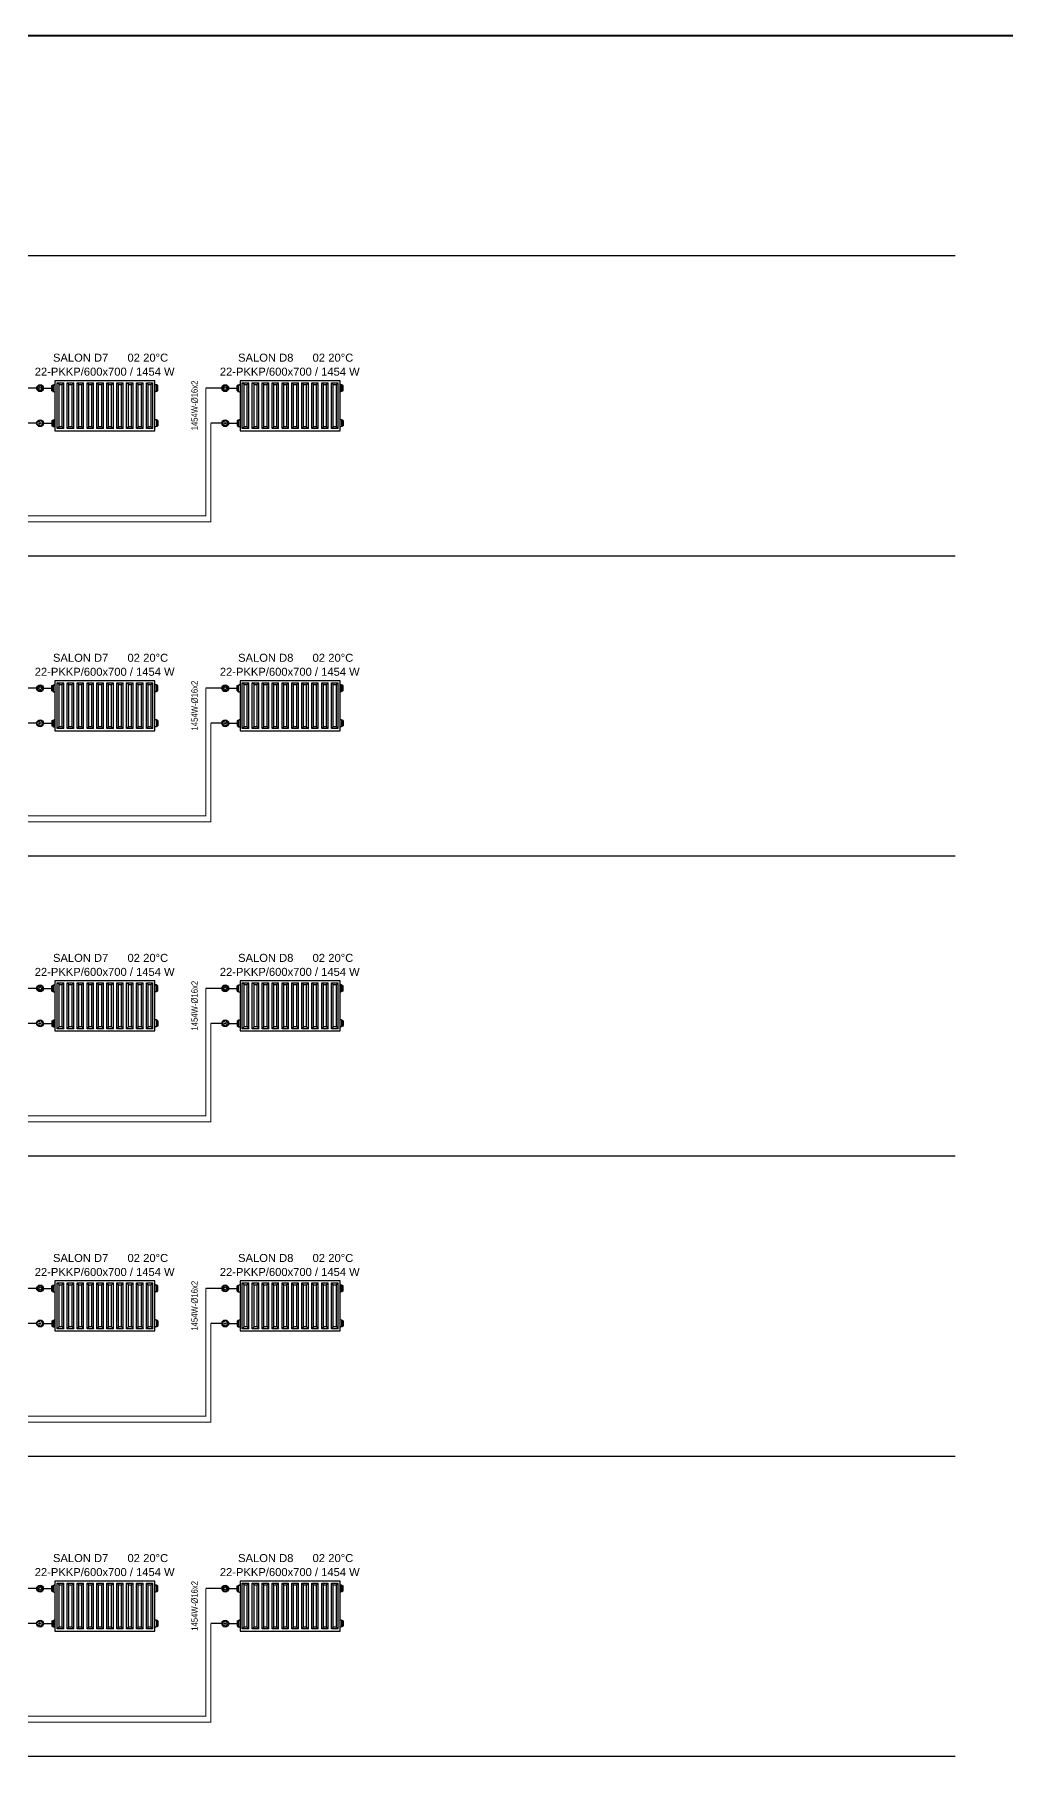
# Model space of a CAD drawing. Header units: centimetres. Extents: x -797 to 10101, y -12981 to 1521.
# Drawn here: x 6480 to 7451, y -3306 to -1579 of the extents above; entities that cross this region are included whole.
import ezdxf
from ezdxf.enums import TextEntityAlignment as Align

# ---------------------------------------------------------------- set-up
doc = ezdxf.new("R2010")
doc.units = ezdxf.units.CM
doc.linetypes.add('DASHED', pattern=[1.524, 1.27, -0.254])
doc.linetypes.add('ISITMA DONUS HATTI', pattern=[1.66, 1.57, -0.02, -0.07])
for name, color, linetype in [('MTY-ISITMA-DONUS-BORU', 30, 'ISITMA DONUS HATTI'), ('MTY-ISITMA-GIDIS-BORU', 10, 'Continuous'), ('MTY-RADYATÖR', 2, 'Continuous'), ('ROTAS-ISITMA-CAP', 41, 'Continuous'), ('ROTAS-ISITMA-DONUS', 30, 'DASHED'), ('ROTAS-ISITMA-GIDIS', 10, 'Continuous'), ('ROTAS-KAT-BANDI', 8, 'Continuous'), ('ROTAS-MASKE', 7, 'Continuous'), ('ROTAS-PAFTA', 7, 'Continuous'), ('ROTAS-RADYATOR', 2, 'Continuous')]:
    doc.layers.add(name, color=color, linetype=linetype)
doc.styles.add('MTYCAPLT', font='arial.ttf', dxfattribs={"width": 0.65, "height": 1})
doc.styles.add('ROTAS', font='arial.ttf')

# ---------------------------------------------------------------- blocks, each defined once
blk = doc.blocks.new('MTY-RADYATOR KOLON')
at = {"layer": 'MTY-ISITMA-DONUS-BORU'}
for p, q in [((11, 22.5), (0, 22.5)), ((17.9, 22.5), (26.3, 22.5))]:
    blk.add_line(p, q, dxfattribs=at)
at = {"layer": 'MTY-ISITMA-GIDIS-BORU'}
for p, q in [((11, 57.5), (-5, 57.5)), ((17.9, 57.5), (26.3, 57.5))]:
    blk.add_line(p, q, dxfattribs=at)
at = {"layer": 'MTY-RADYATÖR', "color": 15}
for p, q in [((11.7, 57.5), (12.5, 57.5)), ((12.3, 58.4), (11.9, 58.5)), ((12.3, 56.6), (11.9, 56.5)), ((12.8, 59.1), (12.5, 59.4)), ((12.8, 55.9), (12.5, 55.6)), ((13.4, 60), (13.6, 59.6)), ((13.4, 55), (13.6, 55.4)), ((14.5, 60.2), (14.5, 59.4)), ((14.5, 54.8), (14.5, 55.6)), ((15.5, 60), (15.3, 59.6)), ((15.5, 55), (15.3, 55.4)), ((16.1, 59.1), (16.4, 59.4)), ((16.1, 55.9), (16.4, 55.6)), ((17.2, 57.5), (16.4, 57.5)), ((16.6, 58.4), (17, 58.5)), ((16.6, 56.6), (17, 56.5)), ((26.3, 60.2), (27.2, 60.2)), ((26.3, 58.8), (26.3, 60.2)), ((26.3, 58.8), (27.2, 58.8)), ((26.3, 56.2), (26.3, 58.8)), ((26.3, 56.2), (27.2, 56.2)), ((26.3, 54.8), (26.3, 56.2)), ((26.3, 54.8), (27.2, 54.8)), ((27.2, 60.2), (27.2, 60.7)), ((27.2, 60.7), (27.8, 60.7)), ((27.2, 58.8), (27.2, 60.2)), ((27.2, 56.2), (27.2, 58.8)), ((27.2, 54.8), (27.2, 56.2)), ((27.2, 54.3), (27.2, 54.8)), ((27.2, 54.3), (27.8, 54.3)), ((27.8, 60.9), (28.8, 61)), ((27.8, 60.7), (27.8, 60.9)), ((27.8, 54.3), (27.8, 60.7)), ((27.8, 54.1), (27.8, 54.3)), ((27.8, 54.1), (28.8, 54)), ((31.6, 17.2), (31.6, 63)), ((31.6, 63), (38.2, 63)), ((33.4, 61.3), (31.6, 63)), ((33.4, 19), (33.4, 61.3)), ((33.4, 61.3), (36.5, 61.3)), ((36.5, 61.3), (38.2, 63)), ((36.5, 19), (36.5, 61.3)), ((38.2, 17.2), (38.2, 63)), ((41.5, 17.2), (41.5, 63)), ((43.3, 61.3), (41.5, 63)), ((41.5, 63), (48.1, 63)), ((43.3, 19), (43.3, 61.3)), ((43.3, 61.3), (46.4, 61.3)), ((46.4, 61.3), (48.1, 63)), ((46.4, 19), (46.4, 61.3)), ((48.1, 17.2), (48.1, 63)), ((51.5, 17.2), (51.5, 63)), ((53.2, 61.3), (51.5, 63)), ((51.5, 63), (58, 63)), ((53.2, 19), (53.2, 61.3)), ((53.2, 61.3), (56.3, 61.3)), ((56.3, 61.3), (58, 63)), ((56.3, 19), (56.3, 61.3)), ((58, 17.2), (58, 63)), ((61.4, 17.2), (61.4, 63)), ((61.4, 63), (67.9, 63)), ((63.1, 61.3), (61.4, 63)), ((63.1, 19), (63.1, 61.3)), ((63.1, 61.3), (66.2, 61.3)), ((66.2, 61.3), (67.9, 63)), ((66.2, 19), (66.2, 61.3)), ((67.9, 17.2), (67.9, 63)), ((71.3, 17.2), (71.3, 63)), ((71.3, 63), (77.8, 63)), ((73, 61.3), (71.3, 63)), ((73, 19), (73, 61.3)), ((73, 61.3), (76.1, 61.3)), ((76.1, 61.3), (77.8, 63)), ((76.1, 19), (76.1, 61.3)), ((77.8, 17.2), (77.8, 63)), ((81.2, 17.2), (81.2, 63)), ((81.2, 63), (87.7, 63)), ((82.9, 61.3), (81.2, 63)), ((82.9, 19), (82.9, 61.3)), ((82.9, 61.3), (86, 61.3)), ((86, 61.3), (87.7, 63)), ((86, 19), (86, 61.3)), ((87.7, 17.2), (87.7, 63)), ((91.1, 17.2), (91.1, 63)), ((91.1, 63), (97.6, 63)), ((92.8, 61.3), (91.1, 63)), ((92.8, 19), (92.8, 61.3)), ((92.8, 61.3), (95.9, 61.3)), ((95.9, 61.3), (97.6, 63)), ((95.9, 19), (95.9, 61.3)), ((97.6, 17.2), (97.6, 63)), ((101, 17.2), (101, 63)), ((101, 63), (107.5, 63)), ((102.7, 61.3), (101, 63)), ((102.7, 19), (102.7, 61.3)), ((102.7, 61.3), (105.8, 61.3)), ((105.8, 61.3), (107.5, 63)), ((105.8, 19), (105.8, 61.3)), ((107.5, 17.2), (107.5, 63)), ((110.9, 17.2), (110.9, 63)), ((110.9, 63), (117.4, 63)), ((112.6, 61.3), (110.9, 63)), ((112.6, 19), (112.6, 61.3)), ((112.6, 61.3), (115.7, 61.3)), ((115.7, 61.3), (117.4, 63)), ((115.7, 19), (115.7, 61.3)), ((117.4, 17.2), (117.4, 63)), ((120.8, 17.2), (120.8, 63)), ((120.8, 63), (127.3, 63)), ((122.5, 61.3), (120.8, 63)), ((122.5, 19), (122.5, 61.3)), ((122.5, 61.3), (125.6, 61.3)), ((125.6, 61.3), (127.3, 63)), ((125.6, 19), (125.6, 61.3)), ((127.3, 17.2), (127.3, 63)), ((130.8, 60.9), (129.8, 61)), ((130.8, 54.1), (129.8, 54)), ((130.8, 60.7), (130.8, 60.9)), ((130.8, 54.3), (130.8, 60.7)), ((131.4, 60.7), (130.8, 60.7)), ((131.4, 54.3), (130.8, 54.3)), ((130.8, 54.1), (130.8, 54.3)), ((131.4, 60.2), (131.4, 60.7)), ((132.3, 60.2), (131.4, 60.2)), ((131.4, 58.8), (131.4, 60.2)), ((132.3, 58.8), (131.4, 58.8)), ((131.4, 56.2), (131.4, 58.8)), ((132.3, 56.2), (131.4, 56.2)), ((131.4, 54.8), (131.4, 56.2)), ((132.3, 54.8), (131.4, 54.8)), ((131.4, 54.3), (131.4, 54.8)), ((132.3, 58.8), (132.3, 60.2)), ((132.3, 56.2), (132.3, 58.8)), ((132.3, 54.8), (132.3, 56.2)), ((15.2, 22.5), (13.8, 22.5)), ((26.3, 25.2), (27.2, 25.2)), ((26.3, 25.2), (26.3, 23.8)), ((26.3, 23.8), (27.2, 23.8)), ((26.3, 23.8), (26.3, 21.2)), ((26.3, 21.2), (27.2, 21.2)), ((26.3, 21.2), (26.3, 19.8)), ((26.3, 19.8), (27.2, 19.8)), ((27.2, 25.7), (27.8, 25.7)), ((27.2, 25.7), (27.2, 25.2)), ((27.2, 25.2), (27.2, 23.8)), ((27.2, 23.8), (27.2, 21.2)), ((27.2, 21.2), (27.2, 19.8)), ((27.2, 19.8), (27.2, 19.3)), ((27.2, 19.3), (27.8, 19.3)), ((27.8, 25.9), (28.8, 26)), ((27.8, 25.9), (27.8, 25.7)), ((27.8, 25.7), (27.8, 19.3)), ((27.8, 19.3), (27.8, 19.1)), ((27.8, 19.1), (28.8, 19)), ((33.4, 19), (31.6, 17.2)), ((36.5, 19), (33.4, 19)), ((36.5, 19), (38.2, 17.2)), ((43.3, 19), (41.5, 17.2)), ((46.4, 19), (43.3, 19)), ((46.4, 19), (48.1, 17.2)), ((53.2, 19), (51.5, 17.2)), ((56.3, 19), (53.2, 19)), ((56.3, 19), (58, 17.2)), ((63.1, 19), (61.4, 17.2)), ((66.2, 19), (63.1, 19)), ((66.2, 19), (67.9, 17.2)), ((73, 19), (71.3, 17.2)), ((76.1, 19), (73, 19)), ((76.1, 19), (77.8, 17.2)), ((82.9, 19), (81.2, 17.2)), ((86, 19), (82.9, 19)), ((86, 19), (87.7, 17.2)), ((92.8, 19), (91.1, 17.2)), ((95.9, 19), (92.8, 19)), ((95.9, 19), (97.6, 17.2)), ((102.7, 19), (101, 17.2)), ((105.8, 19), (102.7, 19)), ((105.8, 19), (107.5, 17.2)), ((112.6, 19), (110.9, 17.2)), ((115.7, 19), (112.6, 19)), ((115.7, 19), (117.4, 17.2)), ((122.5, 19), (120.8, 17.2)), ((125.6, 19), (122.5, 19)), ((125.6, 19), (127.3, 17.2)), ((130.8, 25.9), (129.8, 26)), ((130.8, 19.1), (129.8, 19)), ((130.8, 25.9), (130.8, 25.7)), ((130.8, 25.7), (130.8, 19.3)), ((131.4, 25.7), (130.8, 25.7)), ((130.8, 19.3), (130.8, 19.1)), ((131.4, 19.3), (130.8, 19.3)), ((131.4, 25.7), (131.4, 25.2)), ((132.3, 25.2), (131.4, 25.2)), ((131.4, 25.2), (131.4, 23.8)), ((132.3, 23.8), (131.4, 23.8)), ((131.4, 23.8), (131.4, 21.2)), ((132.3, 21.2), (131.4, 21.2)), ((131.4, 21.2), (131.4, 19.8)), ((132.3, 19.8), (131.4, 19.8)), ((131.4, 19.8), (131.4, 19.3)), ((132.3, 25.2), (132.3, 23.8)), ((132.3, 23.8), (132.3, 21.2)), ((132.3, 21.2), (132.3, 19.8)), ((38.2, 17.2), (31.6, 17.2)), ((48.1, 17.2), (41.5, 17.2)), ((58, 17.2), (51.5, 17.2)), ((67.9, 17.2), (61.4, 17.2)), ((77.8, 17.2), (71.3, 17.2)), ((87.7, 17.2), (81.2, 17.2)), ((97.6, 17.2), (91.1, 17.2)), ((107.5, 17.2), (101, 17.2)), ((117.4, 17.2), (110.9, 17.2)), ((127.3, 17.2), (120.8, 17.2))]:
    blk.add_line(p, q, dxfattribs=at)
blk.add_lwpolyline([(129.3, 65), (29.3, 65), (29.3, 15), (129.3, 15)], close=True, dxfattribs=at)
for centre, radius in [((14.5, 57.5), 3.45), ((14.5, 57.5), 2.72), ((14.5, 57.5), 1.41), ((14.5, 22.5), 3.45), ((14.5, 22.5), 0.697)]:
    blk.add_circle(centre, radius, dxfattribs=at)
for centre, radius, start, end in [((28.7, 61.6), 0.575, 274, 350), ((28.7, 53.4), 0.575, 10, 86), ((129.8, 61.6), 0.575, 190, 266), ((129.8, 53.4), 0.575, 94, 170), ((12.6, 23.9), 0.622, 108, 180), ((10.3, 22.5), 2.15, 320.2532, 39.7468), ((12.6, 21.1), 0.622, 180, 252), ((12.5, 28.5), 4.01, 267.9571, 308.0429), ((13.1, 18.2), 2.44, 37.6114, 106.3886), ((15.2, 24.7), 0.622, 36, 108), ((15.2, 20.3), 0.622, 252, 324), ((18.5, 25.4), 2.8, 186.5365, 245.4635), ((18.3, 19.7), 2.6, 112.1116, 175.8884), ((16.8, 22.5), 0.622, 324, 36), ((28.7, 26.6), 0.575, 274, 350), ((28.7, 18.4), 0.575, 10, 86), ((129.8, 26.6), 0.575, 190, 266), ((129.8, 18.4), 0.575, 94, 170)]:
    blk.add_arc(centre, radius, start, end, dxfattribs=at)
at = {"layer": 'MTY-RADYATÖR', "color": 2, "style": 'MTYCAPLT', "width": 0.65}
for tag, p, height in [('MAHAL_001', (63.5, 86), 10), ('RAD_001', (69.6, 72.5), 10), ('NO_001', (33.9, 42.2), 15), ('DERECE_001', (86.3, 32.4), 10)]:
    blk.add_attdef(tag, p, '', height=height, dxfattribs=at)

msp = doc.modelspace()

# ---------------------------------------------------------------- linework, layer by layer
at = {"layer": 'ROTAS-ISITMA-DONUS', "ltscale": 12, "const_width": 1}
for points in [[(5164, -1965), (5164, -2066), (6656, -2066), (6656, -1967.5)], [(5164, -2265), (5164, -2366), (6656, -2366), (6656, -2267.5)], [(5164, -2565), (5164, -2666), (6656, -2666), (6656, -2567.5)], [(5164, -2865), (5164, -2966), (6656, -2966), (6656, -2867.5)], [(5164, -3165), (5164, -3266), (6656, -3266), (6656, -3167.5)]]:
    msp.add_lwpolyline(points, dxfattribs=at)
at = {"layer": 'ROTAS-ISITMA-GIDIS', "const_width": 1}
for points in [[(5170, -1965), (5170, -2060), (6651, -2060), (6651, -1932.5)], [(5170, -2265), (5170, -2360), (6651, -2360), (6651, -2232.5)], [(5170, -2565), (5170, -2660), (6651, -2660), (6651, -2532.5)], [(5170, -2865), (5170, -2960), (6651, -2960), (6651, -2832.5)], [(5170, -3165), (5170, -3260), (6651, -3260), (6651, -3132.5)]]:
    msp.add_lwpolyline(points, dxfattribs=at)
at = {"layer": 'ROTAS-KAT-BANDI'}
for points in [[(2000, -1800), (7400, -1800)], [(2000, -2100), (7400, -2100)], [(2000, -2400), (7400, -2400)], [(2000, -2700), (7400, -2700)], [(2000, -3000), (7400, -3000)], [(2000, -3300), (7400, -3300)]]:
    msp.add_lwpolyline(points, dxfattribs=at)

# ---------------------------------------------------------------- wipeouts: each hides what was drawn before it
for points in [[(6488.4, -1922), (6607.6, -1922), (6607.6, -1910), (6488.4, -1910)], [(6673.4, -1922), (6792.6, -1922), (6792.6, -1910), (6673.4, -1910)], [(6488.4, -2222), (6607.6, -2222), (6607.6, -2210), (6488.4, -2210)], [(6673.4, -2222), (6792.6, -2222), (6792.6, -2210), (6673.4, -2210)], [(6488.4, -2522), (6607.6, -2522), (6607.6, -2510), (6488.4, -2510)], [(6673.4, -2522), (6792.6, -2522), (6792.6, -2510), (6673.4, -2510)], [(6488.4, -2822), (6607.6, -2822), (6607.6, -2810), (6488.4, -2810)], [(6673.4, -2822), (6792.6, -2822), (6792.6, -2810), (6673.4, -2810)], [(6488.4, -3122), (6607.6, -3122), (6607.6, -3110), (6488.4, -3110)], [(6673.4, -3122), (6792.6, -3122), (6792.6, -3110), (6673.4, -3110)]]:
    msp.add_wipeout(points).dxf.layer = 'ROTAS-MASKE'

# ---------------------------------------------------------------- next in the draw order: wipeouts: each hides what was drawn before it
for points in [[(6502.8, -1908), (6545.2, -1908), (6545.2, -1896), (6502.8, -1896)], [(6570.2, -1908), (6583.8, -1908), (6583.8, -1896), (6570.2, -1896)], [(6687.8, -1908), (6730.2, -1908), (6730.2, -1896), (6687.8, -1896)], [(6755.2, -1908), (6768.8, -1908), (6768.8, -1896), (6755.2, -1896)], [(6502.8, -2208), (6545.2, -2208), (6545.2, -2196), (6502.8, -2196)], [(6570.2, -2208), (6583.8, -2208), (6583.8, -2196), (6570.2, -2196)], [(6687.8, -2208), (6730.2, -2208), (6730.2, -2196), (6687.8, -2196)], [(6755.2, -2208), (6768.8, -2208), (6768.8, -2196), (6755.2, -2196)], [(6502.8, -2508), (6545.2, -2508), (6545.2, -2496), (6502.8, -2496)], [(6570.2, -2508), (6583.8, -2508), (6583.8, -2496), (6570.2, -2496)], [(6687.8, -2508), (6730.2, -2508), (6730.2, -2496), (6687.8, -2496)], [(6755.2, -2508), (6768.8, -2508), (6768.8, -2496), (6755.2, -2496)], [(6502.8, -2808), (6545.2, -2808), (6545.2, -2796), (6502.8, -2796)], [(6570.2, -2808), (6583.8, -2808), (6583.8, -2796), (6570.2, -2796)], [(6687.8, -2808), (6730.2, -2808), (6730.2, -2796), (6687.8, -2796)], [(6755.2, -2808), (6768.8, -2808), (6768.8, -2796), (6755.2, -2796)], [(6502.8, -3108), (6545.2, -3108), (6545.2, -3096), (6502.8, -3096)], [(6570.2, -3108), (6583.8, -3108), (6583.8, -3096), (6570.2, -3096)], [(6687.8, -3108), (6730.2, -3108), (6730.2, -3096), (6687.8, -3096)], [(6755.2, -3108), (6768.8, -3108), (6768.8, -3096), (6755.2, -3096)]]:
    msp.add_wipeout(points).dxf.layer = 'ROTAS-MASKE'

# ---------------------------------------------------------------- next in the draw order: wipeouts: each hides what was drawn before it
for points in [[(6587.4, -1908), (6610.6, -1908), (6610.6, -1896), (6587.4, -1896)], [(6772.4, -1908), (6795.6, -1908), (6795.6, -1896), (6772.4, -1896)], [(6587.4, -2208), (6610.6, -2208), (6610.6, -2196), (6587.4, -2196)], [(6772.4, -2208), (6795.6, -2208), (6795.6, -2196), (6772.4, -2196)], [(6587.4, -2508), (6610.6, -2508), (6610.6, -2496), (6587.4, -2496)], [(6772.4, -2508), (6795.6, -2508), (6795.6, -2496), (6772.4, -2496)], [(6587.4, -2808), (6610.6, -2808), (6610.6, -2796), (6587.4, -2796)], [(6772.4, -2808), (6795.6, -2808), (6795.6, -2796), (6772.4, -2796)], [(6587.4, -3108), (6610.6, -3108), (6610.6, -3096), (6587.4, -3096)], [(6772.4, -3108), (6795.6, -3108), (6795.6, -3096), (6772.4, -3096)]]:
    msp.add_wipeout(points).dxf.layer = 'ROTAS-MASKE'

# ---------------------------------------------------------------- next in the draw order: block references
at = {"layer": 'ROTAS-RADYATOR'}
ref = msp.add_blockref('MTY-RADYATOR KOLON', (6471, -1990), dxfattribs=at)
ref.add_attrib('RAD_001', '22-PKKP/600x700 / 1454 W', dxfattribs={"layer": 'MTY-RADYATÖR', "color": 2, "height": 8, "style": 'MTYCAPLT'}).set_placement((6550, -1916), align=Align.MIDDLE_CENTER)
ref.add_attrib('NO_001', '02', dxfattribs={"layer": 'MTY-RADYATÖR', "color": 2, "height": 8, "style": 'MTYCAPLT'}).set_placement((6579, -1902), align=Align.MIDDLE_CENTER)
ref.add_attrib('DERECE_001', '20°C', dxfattribs={"layer": 'MTY-RADYATÖR', "color": 2, "height": 8, "style": 'MTYCAPLT'}).set_placement((6601, -1902), align=Align.MIDDLE_CENTER)
ref.add_attrib('MAHAL_001', 'SALON D7', dxfattribs={"layer": 'MTY-RADYATÖR', "color": 2, "height": 8, "style": 'MTYCAPLT'}).set_placement((6526, -1902), align=Align.MIDDLE_CENTER)
ref = msp.add_blockref('MTY-RADYATOR KOLON', (6656, -1990), dxfattribs=at)
ref.add_attrib('RAD_001', '22-PKKP/600x700 / 1454 W', dxfattribs={"layer": 'MTY-RADYATÖR', "color": 2, "height": 8, "style": 'MTYCAPLT'}).set_placement((6735, -1916), align=Align.MIDDLE_CENTER)
ref.add_attrib('NO_001', '02', dxfattribs={"layer": 'MTY-RADYATÖR', "color": 2, "height": 8, "style": 'MTYCAPLT'}).set_placement((6764, -1902), align=Align.MIDDLE_CENTER)
ref.add_attrib('DERECE_001', '20°C', dxfattribs={"layer": 'MTY-RADYATÖR', "color": 2, "height": 8, "style": 'MTYCAPLT'}).set_placement((6786, -1902), align=Align.MIDDLE_CENTER)
ref.add_attrib('MAHAL_001', 'SALON D8', dxfattribs={"layer": 'MTY-RADYATÖR', "color": 2, "height": 8, "style": 'MTYCAPLT'}).set_placement((6711, -1902), align=Align.MIDDLE_CENTER)
ref = msp.add_blockref('MTY-RADYATOR KOLON', (6471, -2290), dxfattribs=at)
ref.add_attrib('RAD_001', '22-PKKP/600x700 / 1454 W', dxfattribs={"layer": 'MTY-RADYATÖR', "color": 2, "height": 8, "style": 'MTYCAPLT'}).set_placement((6550, -2216), align=Align.MIDDLE_CENTER)
ref.add_attrib('NO_001', '02', dxfattribs={"layer": 'MTY-RADYATÖR', "color": 2, "height": 8, "style": 'MTYCAPLT'}).set_placement((6579, -2202), align=Align.MIDDLE_CENTER)
ref.add_attrib('DERECE_001', '20°C', dxfattribs={"layer": 'MTY-RADYATÖR', "color": 2, "height": 8, "style": 'MTYCAPLT'}).set_placement((6601, -2202), align=Align.MIDDLE_CENTER)
ref.add_attrib('MAHAL_001', 'SALON D7', dxfattribs={"layer": 'MTY-RADYATÖR', "color": 2, "height": 8, "style": 'MTYCAPLT'}).set_placement((6526, -2202), align=Align.MIDDLE_CENTER)
ref = msp.add_blockref('MTY-RADYATOR KOLON', (6656, -2290), dxfattribs=at)
ref.add_attrib('RAD_001', '22-PKKP/600x700 / 1454 W', dxfattribs={"layer": 'MTY-RADYATÖR', "color": 2, "height": 8, "style": 'MTYCAPLT'}).set_placement((6735, -2216), align=Align.MIDDLE_CENTER)
ref.add_attrib('NO_001', '02', dxfattribs={"layer": 'MTY-RADYATÖR', "color": 2, "height": 8, "style": 'MTYCAPLT'}).set_placement((6764, -2202), align=Align.MIDDLE_CENTER)
ref.add_attrib('DERECE_001', '20°C', dxfattribs={"layer": 'MTY-RADYATÖR', "color": 2, "height": 8, "style": 'MTYCAPLT'}).set_placement((6786, -2202), align=Align.MIDDLE_CENTER)
ref.add_attrib('MAHAL_001', 'SALON D8', dxfattribs={"layer": 'MTY-RADYATÖR', "color": 2, "height": 8, "style": 'MTYCAPLT'}).set_placement((6711, -2202), align=Align.MIDDLE_CENTER)
ref = msp.add_blockref('MTY-RADYATOR KOLON', (6471, -2590), dxfattribs=at)
ref.add_attrib('RAD_001', '22-PKKP/600x700 / 1454 W', dxfattribs={"layer": 'MTY-RADYATÖR', "color": 2, "height": 8, "style": 'MTYCAPLT'}).set_placement((6550, -2516), align=Align.MIDDLE_CENTER)
ref.add_attrib('NO_001', '02', dxfattribs={"layer": 'MTY-RADYATÖR', "color": 2, "height": 8, "style": 'MTYCAPLT'}).set_placement((6579, -2502), align=Align.MIDDLE_CENTER)
ref.add_attrib('DERECE_001', '20°C', dxfattribs={"layer": 'MTY-RADYATÖR', "color": 2, "height": 8, "style": 'MTYCAPLT'}).set_placement((6601, -2502), align=Align.MIDDLE_CENTER)
ref.add_attrib('MAHAL_001', 'SALON D7', dxfattribs={"layer": 'MTY-RADYATÖR', "color": 2, "height": 8, "style": 'MTYCAPLT'}).set_placement((6526, -2502), align=Align.MIDDLE_CENTER)
ref = msp.add_blockref('MTY-RADYATOR KOLON', (6656, -2590), dxfattribs=at)
ref.add_attrib('RAD_001', '22-PKKP/600x700 / 1454 W', dxfattribs={"layer": 'MTY-RADYATÖR', "color": 2, "height": 8, "style": 'MTYCAPLT'}).set_placement((6735, -2516), align=Align.MIDDLE_CENTER)
ref.add_attrib('NO_001', '02', dxfattribs={"layer": 'MTY-RADYATÖR', "color": 2, "height": 8, "style": 'MTYCAPLT'}).set_placement((6764, -2502), align=Align.MIDDLE_CENTER)
ref.add_attrib('DERECE_001', '20°C', dxfattribs={"layer": 'MTY-RADYATÖR', "color": 2, "height": 8, "style": 'MTYCAPLT'}).set_placement((6786, -2502), align=Align.MIDDLE_CENTER)
ref.add_attrib('MAHAL_001', 'SALON D8', dxfattribs={"layer": 'MTY-RADYATÖR', "color": 2, "height": 8, "style": 'MTYCAPLT'}).set_placement((6711, -2502), align=Align.MIDDLE_CENTER)
ref = msp.add_blockref('MTY-RADYATOR KOLON', (6471, -2890), dxfattribs=at)
ref.add_attrib('RAD_001', '22-PKKP/600x700 / 1454 W', dxfattribs={"layer": 'MTY-RADYATÖR', "color": 2, "height": 8, "style": 'MTYCAPLT'}).set_placement((6550, -2816), align=Align.MIDDLE_CENTER)
ref.add_attrib('NO_001', '02', dxfattribs={"layer": 'MTY-RADYATÖR', "color": 2, "height": 8, "style": 'MTYCAPLT'}).set_placement((6579, -2802), align=Align.MIDDLE_CENTER)
ref.add_attrib('DERECE_001', '20°C', dxfattribs={"layer": 'MTY-RADYATÖR', "color": 2, "height": 8, "style": 'MTYCAPLT'}).set_placement((6601, -2802), align=Align.MIDDLE_CENTER)
ref.add_attrib('MAHAL_001', 'SALON D7', dxfattribs={"layer": 'MTY-RADYATÖR', "color": 2, "height": 8, "style": 'MTYCAPLT'}).set_placement((6526, -2802), align=Align.MIDDLE_CENTER)
ref = msp.add_blockref('MTY-RADYATOR KOLON', (6656, -2890), dxfattribs=at)
ref.add_attrib('RAD_001', '22-PKKP/600x700 / 1454 W', dxfattribs={"layer": 'MTY-RADYATÖR', "color": 2, "height": 8, "style": 'MTYCAPLT'}).set_placement((6735, -2816), align=Align.MIDDLE_CENTER)
ref.add_attrib('NO_001', '02', dxfattribs={"layer": 'MTY-RADYATÖR', "color": 2, "height": 8, "style": 'MTYCAPLT'}).set_placement((6764, -2802), align=Align.MIDDLE_CENTER)
ref.add_attrib('DERECE_001', '20°C', dxfattribs={"layer": 'MTY-RADYATÖR', "color": 2, "height": 8, "style": 'MTYCAPLT'}).set_placement((6786, -2802), align=Align.MIDDLE_CENTER)
ref.add_attrib('MAHAL_001', 'SALON D8', dxfattribs={"layer": 'MTY-RADYATÖR', "color": 2, "height": 8, "style": 'MTYCAPLT'}).set_placement((6711, -2802), align=Align.MIDDLE_CENTER)
ref = msp.add_blockref('MTY-RADYATOR KOLON', (6471, -3190), dxfattribs=at)
ref.add_attrib('RAD_001', '22-PKKP/600x700 / 1454 W', dxfattribs={"layer": 'MTY-RADYATÖR', "color": 2, "height": 8, "style": 'MTYCAPLT'}).set_placement((6550, -3116), align=Align.MIDDLE_CENTER)
ref.add_attrib('NO_001', '02', dxfattribs={"layer": 'MTY-RADYATÖR', "color": 2, "height": 8, "style": 'MTYCAPLT'}).set_placement((6579, -3102), align=Align.MIDDLE_CENTER)
ref.add_attrib('DERECE_001', '20°C', dxfattribs={"layer": 'MTY-RADYATÖR', "color": 2, "height": 8, "style": 'MTYCAPLT'}).set_placement((6601, -3102), align=Align.MIDDLE_CENTER)
ref.add_attrib('MAHAL_001', 'SALON D7', dxfattribs={"layer": 'MTY-RADYATÖR', "color": 2, "height": 8, "style": 'MTYCAPLT'}).set_placement((6526, -3102), align=Align.MIDDLE_CENTER)
ref = msp.add_blockref('MTY-RADYATOR KOLON', (6656, -3190), dxfattribs=at)
ref.add_attrib('RAD_001', '22-PKKP/600x700 / 1454 W', dxfattribs={"layer": 'MTY-RADYATÖR', "color": 2, "height": 8, "style": 'MTYCAPLT'}).set_placement((6735, -3116), align=Align.MIDDLE_CENTER)
ref.add_attrib('NO_001', '02', dxfattribs={"layer": 'MTY-RADYATÖR', "color": 2, "height": 8, "style": 'MTYCAPLT'}).set_placement((6764, -3102), align=Align.MIDDLE_CENTER)
ref.add_attrib('DERECE_001', '20°C', dxfattribs={"layer": 'MTY-RADYATÖR', "color": 2, "height": 8, "style": 'MTYCAPLT'}).set_placement((6786, -3102), align=Align.MIDDLE_CENTER)
ref.add_attrib('MAHAL_001', 'SALON D8', dxfattribs={"layer": 'MTY-RADYATÖR', "color": 2, "height": 8, "style": 'MTYCAPLT'}).set_placement((6711, -3102), align=Align.MIDDLE_CENTER)

# ---------------------------------------------------------------- next in the draw order: wipeouts: each hides what was drawn before it
for points in [[(6646.6, -1971.2), (6646.6, -1931.5), (6636.9, -1931.5), (6636.9, -1971.2)], [(6646.6, -2271.2), (6646.6, -2231.5), (6636.9, -2231.5), (6636.9, -2271.2)], [(6646.6, -2571.2), (6646.6, -2531.5), (6636.9, -2531.5), (6636.9, -2571.2)], [(6646.6, -2871.2), (6646.6, -2831.5), (6636.9, -2831.5), (6636.9, -2871.2)], [(6646.6, -3171.2), (6646.6, -3131.5), (6636.9, -3131.5), (6636.9, -3171.2)]]:
    msp.add_wipeout(points).dxf.layer = 'ROTAS-MASKE'

# ---------------------------------------------------------------- next in the draw order: linework, layer by layer
at = {"layer": 'ROTAS-PAFTA', "const_width": 2}
msp.add_lwpolyline([(-796, -6574.2), (10000, -6574.2), (10000, -1580), (-796, -1580)], close=True, dxfattribs=at)

# ---------------------------------------------------------------- next in the draw order: texts
at = {"layer": 'ROTAS-ISITMA-CAP', "style": 'ROTAS', "width": 0.85}
for p in [(6645, -1949.8), (6645, -2249.8), (6645, -2549.8), (6645, -2849.8), (6645, -3149.8)]:
    msp.add_text('1454W-Ø16x2', height=6.5, rotation=90, dxfattribs=at).set_placement(p, align=Align.BOTTOM_CENTER)

doc.saveas('drawing.dxf')
